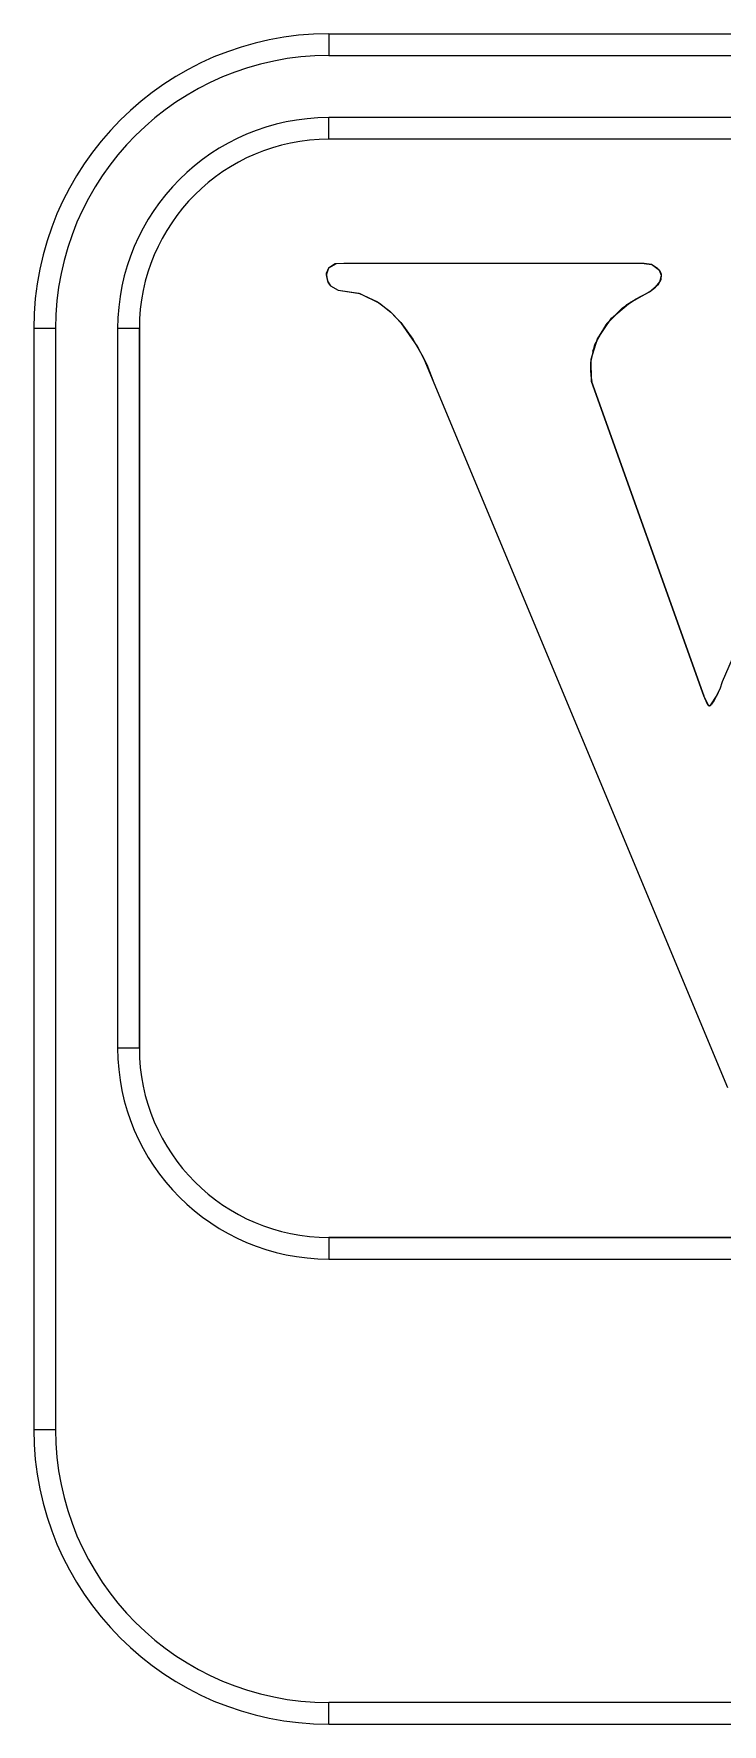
# Model space of a CAD drawing. Header units: millimetres. Extents: x 27602 to 523849, y 322139 to 568360.
# Drawn here: x 50227 to 50842, y 496657 to 498170 of the extents above; entities that cross this region are included whole.
import ezdxf

# ---------------------------------------------------------------- set-up
doc = ezdxf.new("R2010")
doc.units = ezdxf.units.MM

msp = doc.modelspace()

# ---------------------------------------------------------------- linework, layer by layer
at = {"color": 7, "lineweight": 13, "ltscale": 0.000399988}
msp.add_line((50490.4, 498169.9), (50490.4, 498150.5), dxfattribs=at)
msp.add_line((50490.4, 498169.9), (50490.4, 498150.5), dxfattribs=at)
at = {"color": 7, "lineweight": 13, "ltscale": 0.03937}
for p, q in [((50490.4, 498169.9), (53592.8, 498169.9)), ((50490.4, 498169.9), (53592.8, 498169.9)), ((50490.4, 498169.9), (53592.8, 498169.9)), ((50490.4, 498150.5), (53592.8, 498150.5)), ((50490.4, 498150.5), (53592.8, 498150.5)), ((53592.8, 498094.9), (50490.4, 498094.9)), ((53592.8, 498094.9), (50490.4, 498094.9)), ((53592.8, 498075.5), (50490.4, 498075.5)), ((53592.8, 498075.5), (50490.4, 498075.5)), ((50226.6, 497906.1), (50226.6, 496921.2)), ((50226.6, 497906.1), (50226.6, 496921.2)), ((50246, 497906.1), (50246, 496921.2)), ((50246, 497906.1), (50246, 496921.2)), ((50490.4, 497093), (53592.8, 497093)), ((50490.4, 497093), (53592.8, 497093)), ((53592.8, 497093), (50490.4, 497093)), ((50490.4, 497073.6), (53592.8, 497073.6)), ((50490.4, 497073.6), (53592.8, 497073.6)), ((53592.8, 496676.7), (50490.4, 496676.8)), ((53592.8, 496676.8), (50490.4, 496676.8)), ((50490.4, 496657.4), (53592.8, 496657.4)), ((50490.4, 496657.4), (53592.8, 496657.4))]:
    msp.add_line(p, q, dxfattribs=at)
at = {"color": 7, "lineweight": 13, "ltscale": 0.000400003}
for p, q in [((50490.4, 498075.5), (50490.4, 498094.9)), ((50490.4, 498075.5), (50490.4, 498094.9)), ((50246, 497906.1), (50226.6, 497906.1)), ((50246, 497906.1), (50226.6, 497906.1)), ((50321, 497906.1), (50301.6, 497906.1)), ((50321, 497906.1), (50301.6, 497906.1)), ((50321, 497262.4), (50301.6, 497262.4)), ((50321, 497262.4), (50301.6, 497262.4)), ((50490.4, 497093), (50490.4, 497073.6)), ((50490.4, 497093), (50490.4, 497073.6)), ((50226.6, 496921.2), (50246, 496921.2)), ((50226.6, 496921.2), (50246, 496921.2)), ((50490.4, 496657.4), (50490.4, 496676.8)), ((50490.4, 496657.4), (50490.4, 496676.8))]:
    msp.add_line(p, q, dxfattribs=at)
at = {"color": 7, "lineweight": 13, "ltscale": 0.005554}
msp.add_line((50772.6, 497964.5), (50503.8, 497964.5), dxfattribs=at)
msp.add_line((50772.6, 497964.5), (50503.8, 497964.5), dxfattribs=at)
msp.add_line((50772.6, 497964.5), (50503.8, 497964.5), dxfattribs=at)
at = {"color": 7, "lineweight": 13, "ltscale": 0.000131129}
for p, q in [((50772.6, 497964.5), (50778.9, 497963.5)), ((50778.9, 497963.5), (50772.6, 497964.5))]:
    msp.add_line(p, q, dxfattribs=at)
at = {"color": 7, "lineweight": 13, "ltscale": 0.000131111}
msp.add_line((50778.9, 497963.5), (50772.6, 497964.5), dxfattribs=at)
at = {"color": 7, "lineweight": 13, "ltscale": 0.000160004}
msp.add_line((50492, 497944.3), (50498.7, 497940.4), dxfattribs=at)
msp.add_line((50492, 497944.3), (50498.7, 497940.4), dxfattribs=at)
at = {"color": 7, "lineweight": 13, "ltscale": 0.0133}
for p, q in [((50301.6, 497906.1), (50301.6, 497262.4)), ((50301.6, 497906.1), (50301.6, 497262.4)), ((50321, 497906.1), (50321, 497262.4)), ((50321, 497906.1), (50321, 497262.4)), ((50321, 497262.4), (50321, 497906.1))]:
    msp.add_line(p, q, dxfattribs=at)
at = {"color": 7, "lineweight": 13, "ltscale": 0.014112}
msp.add_line((50584.4, 497857.5), (50847.1, 497227), dxfattribs=at)
msp.add_line((50584.4, 497857.5), (50847.1, 497227), dxfattribs=at)
at = {"color": 7, "lineweight": 13, "ltscale": 0.0061}
for p, q in [((50725.5, 497858.8), (50824.7, 497580.8)), ((50824.7, 497580.8), (50725.5, 497858.8)), ((50824.7, 497580.8), (50725.5, 497858.8))]:
    msp.add_line(p, q, dxfattribs=at)
at = {"color": 7, "lineweight": 13, "ltscale": 0.002969}
msp.add_line((50899.4, 497722.1), (50842.2, 497590.2), dxfattribs=at)
at = {"color": 7, "lineweight": 13, "ltscale": 0.00014526}
msp.add_line((50842.2, 497590.2), (50840, 497583.6), dxfattribs=at)
msp.add_line((50842.2, 497590.2), (50840, 497583.6), dxfattribs=at)
at = {"color": 7, "lineweight": 13, "ltscale": 7.43561e-05}
for p, q in [((50824.7, 497580.8), (50825.8, 497577.4)), ((50825.8, 497577.4), (50824.7, 497580.8)), ((50825.8, 497577.4), (50824.7, 497580.8))]:
    msp.add_line(p, q, dxfattribs=at)
at = {"color": 7, "lineweight": 13, "ltscale": 0.03937}
for points in [[(50503.8, 497964.5), (50496, 497964), (50490.3, 497960.3)], [(50503.8, 497964.5), (50496.9, 497964.2), (50490.3, 497960.3)], [(50503.8, 497964.5), (50496, 497964), (50490.3, 497960.3)], [(50777.1, 497939), (50782.7, 497943.1), (50786.6, 497947.9), (50788.1, 497953.5), (50786.2, 497958.2), (50778.9, 497963.5)], [(50777.1, 497939), (50785.3, 497946), (50787.6, 497950.1), (50787.9, 497954.5), (50786.8, 497957.4), (50784.7, 497959.7), (50778.9, 497963.5)], [(50490.3, 497960.3), (50488, 497953.8), (50489.9, 497947), (50492, 497944.3)], [(50490.3, 497960.3), (50488.1, 497955.5), (50489.2, 497948.6), (50492, 497944.3)], [(50498.7, 497940.4), (50517.2, 497937.8), (50533.9, 497930), (50544.9, 497921.6), (50554.8, 497911.5), (50565.7, 497896.7), (50574.8, 497880.7), (50584.4, 497857.5)], [(50498.7, 497940.4), (50518.2, 497937.5), (50535.7, 497928.8), (50545.8, 497920.8), (50554.8, 497911.4), (50569.9, 497889.9), (50578, 497873.9), (50584.4, 497857.5)], [(50725.5, 497858.8), (50724.7, 497875.9), (50728.4, 497891.9), (50738.5, 497909.7), (50752.8, 497924.3), (50764.6, 497932.6), (50777.1, 497939)], [(50725.5, 497858.8), (50725, 497878.8), (50730.6, 497897.1), (50743.3, 497915.5), (50760.3, 497929.8), (50777.1, 497939)], [(50777.1, 497939), (50756.7, 497927.3), (50739.2, 497910.7), (50731.5, 497898.8), (50726.3, 497885.5)], [(50840, 497583.6), (50836, 497575.3), (50831.8, 497569.2), (50831.1, 497568.6), (50830.9, 497568.5), (50830.6, 497568.5), (50830.4, 497568.6), (50829.9, 497569.1), (50828.9, 497570.6), (50825.8, 497577.4)], [(50840, 497583.6), (50834.7, 497573.2), (50832.6, 497570.2), (50831.4, 497568.8), (50831, 497568.5), (50830.6, 497568.5), (50830.3, 497568.7), (50829.6, 497569.5), (50825.8, 497577.4)], [(50831.4, 497568.7), (50832.1, 497569.6), (50837.7, 497578.2), (50840, 497583.6)]]:
    msp.add_lwpolyline(points, dxfattribs=at)
for centre, radius, start, end in [((50490.4, 497906.1), 263.8, 90, 180), ((50490.4, 497906.1), 263.8, 90, 180), ((50490.4, 497906.1), 244.4, 90, 180), ((50490.4, 497906.1), 244.4, 90, 180), ((50490.4, 497906.1), 188.8, 90, 180), ((50490.4, 497906.1), 188.8, 90, 180), ((50490.4, 497906.1), 169.4, 90, 180), ((50490.4, 497906.1), 169.4, 90, 180), ((50490.4, 497906.1), 169.4, 90, 180), ((50789, 497870.4), 64.5, 178.1671, 190.2984), ((50830.8, 497569.1), 0.612, 226.6293, 293.1866), ((50490.4, 497262.4), 188.8, 180, 270), ((50490.4, 497262.4), 188.8, 180, 270), ((50490.4, 497262.4), 169.4, 180, 270), ((50490.4, 497262.4), 169.4, 180, 270), ((50490.4, 497262.4), 169.4, 180, 270), ((50490.4, 496921.2), 263.8, 180, 270), ((50490.4, 496921.2), 263.8, 180, 270), ((50490.4, 496921.2), 244.4, 180, 270), ((50490.4, 496921.2), 244.4, 180, 270)]:
    msp.add_arc(centre, radius, start, end, dxfattribs=at)

doc.saveas('drawing.dxf')
